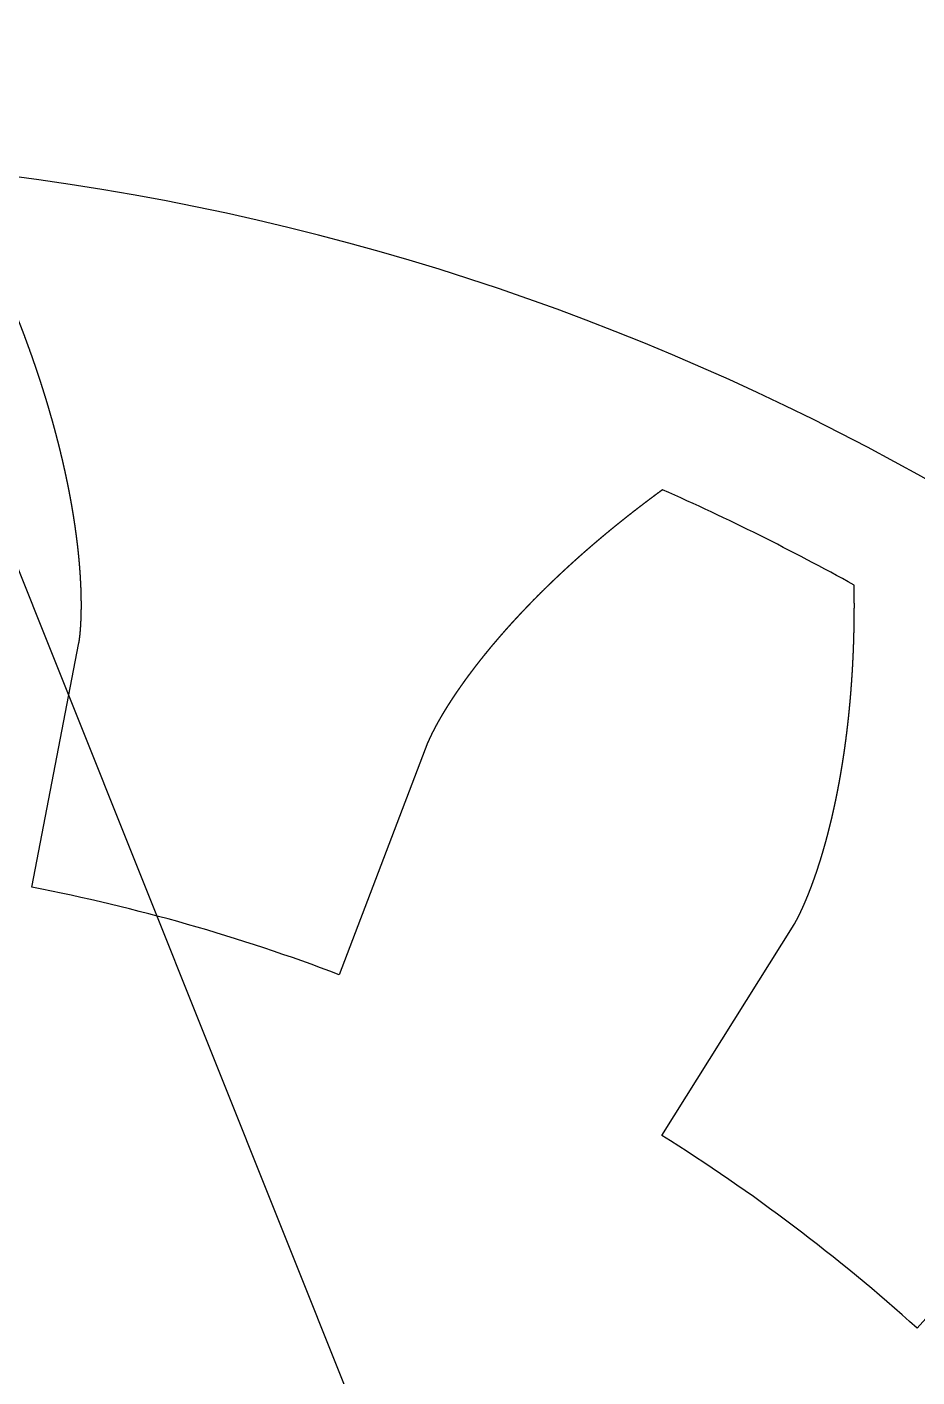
# Model space of a CAD drawing. Header units: centimetres. Extents: x -25.1 to 37.5, y -51.5 to 12.5.
# Drawn here: x 15.203 to 15.728, y -36.471 to -35.674 of the extents above; entities that cross this region are included whole.
import ezdxf

# ---------------------------------------------------------------- set-up
doc = ezdxf.new("R2010")
doc.units = ezdxf.units.CM
doc.header["$MEASUREMENT"] = 0
for name, color, linetype in [('robot assembler v21_Sketch16', 7, 'Continuous'), ('robot assembler v21_Sketch75', 7, 'Continuous'), ('robot assembler v21_Sketch76', 7, 'Continuous'), ('robot assembler v21_Sketch86', 7, 'Continuous')]:
    doc.layers.add(name, color=color, linetype=linetype)

msp = doc.modelspace()

# ---------------------------------------------------------------- linework, layer by layer
at = {"layer": 'robot assembler v21_Sketch16'}
msp.add_line((16, -38, 46.9), (14, -33, 46.9), dxfattribs=at)
at = {"layer": 'robot assembler v21_Sketch75'}
for p, q in [((15.20575, -36.18214, 50.1), (15.23354, -36.03791, 50.1)), ((15.23354, -36.03791, 50.1), (15.23356, -36.03782, 50.1)), ((15.43952, -36.09651, 50.1), (15.38722, -36.23377, 50.1)), ((15.43955, -36.09643, 50.1), (15.43952, -36.09651, 50.1)), ((15.57761, -36.32858, 50.1), (15.65563, -36.20412, 50.1)), ((15.65563, -36.20412, 50.1), (15.65568, -36.20405, 50.1)), ((15.82653, -36.33318, 50.1), (15.72818, -36.44228, 50.1))]:
    msp.add_line(p, q, dxfattribs=at)
for radius, start, end in [(1.425, 60.98924, 66.06958), (1.0875, 69.14123, 79.09407), (1.0875, 47.96475, 57.9176)]:
    msp.add_arc((15, -37.25, 50.1), radius, start, end, dxfattribs=at)
for points in [[(15.23356, -36.03782, 50.1), (15.23356, -36.03781, 50.1), (15.23356, -36.03779, 50.1), (15.23357, -36.03776, 50.1), (15.23358, -36.03771, 50.1), (15.23359, -36.03763, 50.1), (15.23361, -36.03755, 50.1), (15.23362, -36.03745, 50.1), (15.23364, -36.03734, 50.1), (15.23366, -36.03722, 50.1), (15.23368, -36.03709, 50.1), (15.2337, -36.03694, 50.1), (15.23373, -36.03679, 50.1), (15.23375, -36.03662, 50.1), (15.23377, -36.03645, 50.1), (15.2338, -36.03626, 50.1), (15.23383, -36.03607, 50.1), (15.23386, -36.03586, 50.1), (15.23388, -36.03564, 50.1), (15.23391, -36.03542, 50.1), (15.23394, -36.03518, 50.1), (15.23397, -36.03494, 50.1), (15.234, -36.03468, 50.1), (15.23403, -36.03442, 50.1), (15.23407, -36.03414, 50.1), (15.2341, -36.03386, 50.1), (15.23413, -36.03356, 50.1), (15.23416, -36.03326, 50.1), (15.23419, -36.03295, 50.1), (15.23422, -36.03263, 50.1), (15.23426, -36.0323, 50.1), (15.23429, -36.03196, 50.1), (15.23432, -36.03161, 50.1), (15.23435, -36.03126, 50.1), (15.23438, -36.03089, 50.1), (15.23441, -36.03052, 50.1), (15.23444, -36.03014, 50.1), (15.23447, -36.02975, 50.1), (15.2345, -36.02935, 50.1), (15.23453, -36.02894, 50.1), (15.23456, -36.02853, 50.1), (15.23459, -36.0281, 50.1), (15.23461, -36.02767, 50.1), (15.23464, -36.02724, 50.1), (15.23467, -36.02679, 50.1), (15.23469, -36.02634, 50.1), (15.23471, -36.02587, 50.1), (15.23474, -36.0254, 50.1), (15.23476, -36.02493, 50.1), (15.23478, -36.02444, 50.1), (15.2348, -36.02395, 50.1), (15.23482, -36.02345, 50.1), (15.23484, -36.02294, 50.1), (15.23485, -36.02243, 50.1), (15.23487, -36.02191, 50.1), (15.23489, -36.02138, 50.1), (15.2349, -36.02084, 50.1), (15.23491, -36.0203, 50.1), (15.23492, -36.01975, 50.1), (15.23493, -36.01919, 50.1), (15.23494, -36.01863, 50.1), (15.23495, -36.01806, 50.1), (15.23495, -36.01748, 50.1), (15.23496, -36.0169, 50.1), (15.23496, -36.01631, 50.1), (15.23496, -36.01571, 50.1), (15.23496, -36.01511, 50.1), (15.23496, -36.0145, 50.1), (15.23495, -36.01388, 50.1), (15.23495, -36.01326, 50.1), (15.23494, -36.01263, 50.1), (15.23493, -36.01199, 50.1), (15.23492, -36.01135, 50.1), (15.23491, -36.0107, 50.1), (15.2349, -36.01004, 50.1), (15.23488, -36.00938, 50.1), (15.23486, -36.00872, 50.1), (15.23484, -36.00804, 50.1), (15.23482, -36.00736, 50.1), (15.2348, -36.00668, 50.1), (15.23477, -36.00599, 50.1), (15.23475, -36.00529, 50.1), (15.23472, -36.00459, 50.1), (15.23469, -36.00388, 50.1), (15.23466, -36.00317, 50.1), (15.23462, -36.00245, 50.1), (15.23458, -36.00172, 50.1), (15.23454, -36.00099, 50.1), (15.2345, -36.00025, 50.1), (15.23446, -35.99951, 50.1), (15.23441, -35.99876, 50.1), (15.23437, -35.99801, 50.1), (15.23432, -35.99725, 50.1), (15.23427, -35.99648, 50.1), (15.23421, -35.99571, 50.1), (15.23416, -35.99494, 50.1), (15.2341, -35.99416, 50.1), (15.23404, -35.99337, 50.1), (15.23397, -35.99258, 50.1), (15.23391, -35.99179, 50.1), (15.23384, -35.99098, 50.1), (15.23377, -35.99018, 50.1), (15.2337, -35.98937, 50.1), (15.23362, -35.98855, 50.1), (15.23354, -35.98773, 50.1), (15.23346, -35.9869, 50.1), (15.23338, -35.98607, 50.1), (15.2333, -35.98523, 50.1), (15.23321, -35.98439, 50.1), (15.23312, -35.98355, 50.1), (15.23303, -35.98269, 50.1), (15.23293, -35.98184, 50.1), (15.23284, -35.98098, 50.1), (15.23274, -35.98011, 50.1), (15.23263, -35.97924, 50.1), (15.23253, -35.97837, 50.1), (15.23242, -35.97749, 50.1), (15.23231, -35.97661, 50.1), (15.2322, -35.97572, 50.1), (15.23208, -35.97482, 50.1), (15.23196, -35.97393, 50.1), (15.23184, -35.97302, 50.1), (15.23172, -35.97212, 50.1), (15.23159, -35.97121, 50.1), (15.23146, -35.97029, 50.1), (15.23133, -35.96937, 50.1), (15.2312, -35.96845, 50.1), (15.23106, -35.96752, 50.1), (15.23092, -35.96659, 50.1), (15.23078, -35.96565, 50.1), (15.23063, -35.96471, 50.1), (15.23048, -35.96376, 50.1), (15.23033, -35.96282, 50.1), (15.23018, -35.96186, 50.1), (15.23002, -35.9609, 50.1), (15.22986, -35.95994, 50.1), (15.2297, -35.95898, 50.1), (15.22953, -35.95801, 50.1), (15.22936, -35.95703, 50.1), (15.22919, -35.95606, 50.1), (15.22902, -35.95507, 50.1), (15.22884, -35.95409, 50.1), (15.22866, -35.9531, 50.1), (15.22848, -35.95211, 50.1), (15.22829, -35.95111, 50.1), (15.2281, -35.95011, 50.1), (15.22791, -35.9491, 50.1), (15.22771, -35.94809, 50.1), (15.22751, -35.94708, 50.1), (15.22731, -35.94606, 50.1), (15.22711, -35.94504, 50.1), (15.2269, -35.94402, 50.1), (15.22669, -35.94299, 50.1), (15.22648, -35.94196, 50.1), (15.22626, -35.94093, 50.1), (15.22604, -35.93989, 50.1), (15.22582, -35.93885, 50.1), (15.22559, -35.9378, 50.1), (15.22536, -35.93676, 50.1), (15.22513, -35.9357, 50.1), (15.2249, -35.93465, 50.1), (15.22466, -35.93359, 50.1), (15.22442, -35.93253, 50.1), (15.22417, -35.93146, 50.1), (15.22392, -35.93039, 50.1), (15.22367, -35.92932, 50.1), (15.22342, -35.92824, 50.1), (15.22316, -35.92716, 50.1), (15.2229, -35.92608, 50.1), (15.22264, -35.925, 50.1), (15.22237, -35.92391, 50.1), (15.2221, -35.92282, 50.1), (15.22183, -35.92172, 50.1), (15.22155, -35.92062, 50.1), (15.22127, -35.91952, 50.1), (15.22099, -35.91842, 50.1), (15.2207, -35.91731, 50.1), (15.22041, -35.9162, 50.1), (15.22012, -35.91508, 50.1), (15.21982, -35.91397, 50.1), (15.21952, -35.91284, 50.1), (15.21922, -35.91172, 50.1), (15.21891, -35.9106, 50.1), (15.2186, -35.90947, 50.1), (15.21829, -35.90833, 50.1), (15.21797, -35.9072, 50.1), (15.21765, -35.90606, 50.1), (15.21733, -35.90492, 50.1), (15.217, -35.90378, 50.1), (15.21667, -35.90263, 50.1), (15.21634, -35.90148, 50.1), (15.216, -35.90033, 50.1), (15.21566, -35.89918, 50.1), (15.21532, -35.89802, 50.1), (15.21497, -35.89686, 50.1), (15.21462, -35.89569, 50.1), (15.21427, -35.89453, 50.1), (15.21391, -35.89336, 50.1), (15.21355, -35.89219, 50.1), (15.21319, -35.89102, 50.1), (15.21282, -35.88984, 50.1), (15.21245, -35.88866, 50.1), (15.21208, -35.88748, 50.1), (15.2117, -35.88629, 50.1), (15.21132, -35.88511, 50.1), (15.21094, -35.88392, 50.1), (15.21055, -35.88273, 50.1), (15.21016, -35.88153, 50.1), (15.20976, -35.88034, 50.1), (15.20936, -35.87914, 50.1), (15.20896, -35.87794, 50.1), (15.20856, -35.87673, 50.1), (15.20815, -35.87552, 50.1), (15.20774, -35.87432, 50.1), (15.20732, -35.8731, 50.1), (15.2069, -35.87189, 50.1), (15.20648, -35.87068, 50.1), (15.20605, -35.86946, 50.1), (15.20562, -35.86824, 50.1), (15.20519, -35.86701, 50.1), (15.20475, -35.86579, 50.1), (15.20431, -35.86456, 50.1), (15.20387, -35.86333, 50.1), (15.20342, -35.8621, 50.1), (15.20297, -35.86087, 50.1), (15.20252, -35.85963, 50.1), (15.20206, -35.85839, 50.1), (15.2016, -35.85715, 50.1), (15.20113, -35.85591, 50.1), (15.20066, -35.85466, 50.1), (15.20019, -35.85342, 50.1), (15.19971, -35.85217, 50.1), (15.19923, -35.85092, 50.1), (15.19875, -35.84967, 50.1), (15.19826, -35.84841, 50.1), (15.19777, -35.84715, 50.1), (15.19728, -35.8459, 50.1), (15.19678, -35.84463, 50.1), (15.19628, -35.84337, 50.1), (15.19578, -35.84211, 50.1), (15.19527, -35.84084, 50.1), (15.19486, -35.83983, 50.1), (15.19455, -35.83906, 50.1), (15.19434, -35.83855, 50.1), (15.19424, -35.8383, 50.1)], [(15.57802, -35.94749, 50.1), (15.5778, -35.94766, 50.1), (15.57735, -35.94798, 50.1), (15.57669, -35.94847, 50.1), (15.57581, -35.94911, 50.1), (15.57471, -35.94992, 50.1), (15.57361, -35.95073, 50.1), (15.57252, -35.95154, 50.1), (15.57144, -35.95235, 50.1), (15.57035, -35.95316, 50.1), (15.56927, -35.95397, 50.1), (15.5682, -35.95478, 50.1), (15.56713, -35.95559, 50.1), (15.56606, -35.95641, 50.1), (15.565, -35.95722, 50.1), (15.56394, -35.95803, 50.1), (15.56289, -35.95884, 50.1), (15.56184, -35.95965, 50.1), (15.56079, -35.96046, 50.1), (15.55975, -35.96127, 50.1), (15.55872, -35.96209, 50.1), (15.55768, -35.9629, 50.1), (15.55665, -35.96371, 50.1), (15.55563, -35.96452, 50.1), (15.55461, -35.96533, 50.1), (15.55359, -35.96614, 50.1), (15.55258, -35.96696, 50.1), (15.55157, -35.96777, 50.1), (15.55057, -35.96858, 50.1), (15.54957, -35.96939, 50.1), (15.54857, -35.9702, 50.1), (15.54758, -35.97101, 50.1), (15.5466, -35.97182, 50.1), (15.54561, -35.97263, 50.1), (15.54464, -35.97344, 50.1), (15.54366, -35.97425, 50.1), (15.54269, -35.97506, 50.1), (15.54173, -35.97587, 50.1), (15.54077, -35.97668, 50.1), (15.53981, -35.97749, 50.1), (15.53886, -35.9783, 50.1), (15.53791, -35.97911, 50.1), (15.53696, -35.97992, 50.1), (15.53602, -35.98072, 50.1), (15.53509, -35.98153, 50.1), (15.53416, -35.98234, 50.1), (15.53323, -35.98314, 50.1), (15.53231, -35.98395, 50.1), (15.53139, -35.98476, 50.1), (15.53047, -35.98556, 50.1), (15.52956, -35.98637, 50.1), (15.52866, -35.98717, 50.1), (15.52776, -35.98797, 50.1), (15.52686, -35.98878, 50.1), (15.52597, -35.98958, 50.1), (15.52508, -35.99038, 50.1), (15.5242, -35.99118, 50.1), (15.52332, -35.99198, 50.1), (15.52244, -35.99278, 50.1), (15.52157, -35.99358, 50.1), (15.5207, -35.99438, 50.1), (15.51984, -35.99518, 50.1), (15.51898, -35.99597, 50.1), (15.51813, -35.99677, 50.1), (15.51728, -35.99757, 50.1), (15.51644, -35.99836, 50.1), (15.5156, -35.99915, 50.1), (15.51476, -35.99995, 50.1), (15.51393, -36.00074, 50.1), (15.5131, -36.00153, 50.1), (15.51228, -36.00232, 50.1), (15.51146, -36.00311, 50.1), (15.51065, -36.0039, 50.1), (15.50984, -36.00468, 50.1), (15.50904, -36.00547, 50.1), (15.50823, -36.00626, 50.1), (15.50744, -36.00704, 50.1), (15.50665, -36.00782, 50.1), (15.50586, -36.00861, 50.1), (15.50508, -36.00939, 50.1), (15.5043, -36.01017, 50.1), (15.50353, -36.01094, 50.1), (15.50276, -36.01172, 50.1), (15.50199, -36.0125, 50.1), (15.50123, -36.01327, 50.1), (15.50048, -36.01405, 50.1), (15.49973, -36.01482, 50.1), (15.49898, -36.01559, 50.1), (15.49824, -36.01636, 50.1), (15.4975, -36.01713, 50.1), (15.49677, -36.01789, 50.1), (15.49604, -36.01866, 50.1), (15.49531, -36.01942, 50.1), (15.49459, -36.02019, 50.1), (15.49388, -36.02095, 50.1), (15.49317, -36.02171, 50.1), (15.49246, -36.02246, 50.1), (15.49176, -36.02322, 50.1), (15.49106, -36.02398, 50.1), (15.49037, -36.02473, 50.1), (15.48968, -36.02548, 50.1), (15.489, -36.02623, 50.1), (15.48832, -36.02698, 50.1), (15.48765, -36.02772, 50.1), (15.48698, -36.02847, 50.1), (15.48631, -36.02921, 50.1), (15.48565, -36.02995, 50.1), (15.48499, -36.03069, 50.1), (15.48434, -36.03143, 50.1), (15.4837, -36.03217, 50.1), (15.48305, -36.0329, 50.1), (15.48242, -36.03363, 50.1), (15.48178, -36.03436, 50.1), (15.48116, -36.03509, 50.1), (15.48053, -36.03581, 50.1), (15.47991, -36.03654, 50.1), (15.4793, -36.03726, 50.1), (15.47869, -36.03798, 50.1), (15.47808, -36.03869, 50.1), (15.47748, -36.03941, 50.1), (15.47689, -36.04012, 50.1), (15.47629, -36.04083, 50.1), (15.47571, -36.04154, 50.1), (15.47512, -36.04224, 50.1), (15.47455, -36.04295, 50.1), (15.47397, -36.04365, 50.1), (15.47341, -36.04435, 50.1), (15.47284, -36.04504, 50.1), (15.47228, -36.04574, 50.1), (15.47173, -36.04643, 50.1), (15.47118, -36.04711, 50.1), (15.47063, -36.0478, 50.1), (15.47009, -36.04848, 50.1), (15.46956, -36.04916, 50.1), (15.46903, -36.04984, 50.1), (15.4685, -36.05052, 50.1), (15.46798, -36.05119, 50.1), (15.46746, -36.05186, 50.1), (15.46695, -36.05253, 50.1), (15.46644, -36.05319, 50.1), (15.46594, -36.05385, 50.1), (15.46544, -36.05451, 50.1), (15.46495, -36.05516, 50.1), (15.46446, -36.05581, 50.1), (15.46397, -36.05646, 50.1), (15.46349, -36.05711, 50.1), (15.46302, -36.05775, 50.1), (15.46255, -36.05839, 50.1), (15.46208, -36.05903, 50.1), (15.46162, -36.05966, 50.1), (15.46117, -36.06029, 50.1), (15.46071, -36.06091, 50.1), (15.46027, -36.06154, 50.1), (15.45983, -36.06216, 50.1), (15.45939, -36.06277, 50.1), (15.45896, -36.06338, 50.1), (15.45853, -36.06399, 50.1), (15.45811, -36.0646, 50.1), (15.45769, -36.0652, 50.1), (15.45727, -36.0658, 50.1), (15.45687, -36.06639, 50.1), (15.45646, -36.06698, 50.1), (15.45606, -36.06757, 50.1), (15.45567, -36.06815, 50.1), (15.45528, -36.06873, 50.1), (15.45489, -36.0693, 50.1), (15.45451, -36.06987, 50.1), (15.45414, -36.07044, 50.1), (15.45377, -36.071, 50.1), (15.4534, -36.07156, 50.1), (15.45304, -36.07211, 50.1), (15.45268, -36.07266, 50.1), (15.45233, -36.07321, 50.1), (15.45199, -36.07375, 50.1), (15.45164, -36.07428, 50.1), (15.45131, -36.07481, 50.1), (15.45097, -36.07534, 50.1), (15.45065, -36.07586, 50.1), (15.45032, -36.07638, 50.1), (15.45, -36.0769, 50.1), (15.44969, -36.0774, 50.1), (15.44938, -36.07791, 50.1), (15.44908, -36.07841, 50.1), (15.44878, -36.0789, 50.1), (15.44848, -36.07939, 50.1), (15.44819, -36.07987, 50.1), (15.44791, -36.08035, 50.1), (15.44763, -36.08082, 50.1), (15.44735, -36.08129, 50.1), (15.44708, -36.08175, 50.1), (15.44682, -36.08221, 50.1), (15.44656, -36.08266, 50.1), (15.4463, -36.08311, 50.1), (15.44605, -36.08355, 50.1), (15.4458, -36.08398, 50.1), (15.44556, -36.08441, 50.1), (15.44532, -36.08484, 50.1), (15.44509, -36.08525, 50.1), (15.44486, -36.08567, 50.1), (15.44464, -36.08607, 50.1), (15.44442, -36.08647, 50.1), (15.44421, -36.08686, 50.1), (15.444, -36.08725, 50.1), (15.4438, -36.08763, 50.1), (15.4436, -36.088, 50.1), (15.4434, -36.08837, 50.1), (15.44321, -36.08873, 50.1), (15.44303, -36.08909, 50.1), (15.44285, -36.08943, 50.1), (15.44267, -36.08977, 50.1), (15.4425, -36.09011, 50.1), (15.44234, -36.09043, 50.1), (15.44218, -36.09075, 50.1), (15.44202, -36.09106, 50.1), (15.44187, -36.09137, 50.1), (15.44172, -36.09167, 50.1), (15.44158, -36.09196, 50.1), (15.44144, -36.09224, 50.1), (15.44131, -36.09251, 50.1), (15.44118, -36.09278, 50.1), (15.44106, -36.09304, 50.1), (15.44094, -36.09329, 50.1), (15.44083, -36.09353, 50.1), (15.44072, -36.09376, 50.1), (15.44062, -36.09399, 50.1), (15.44052, -36.0942, 50.1), (15.44042, -36.09441, 50.1), (15.44033, -36.09461, 50.1), (15.44025, -36.0948, 50.1), (15.44017, -36.09498, 50.1), (15.44009, -36.09515, 50.1), (15.44002, -36.09531, 50.1), (15.43996, -36.09547, 50.1), (15.43989, -36.09561, 50.1), (15.43984, -36.09574, 50.1), (15.43979, -36.09587, 50.1), (15.43974, -36.09598, 50.1), (15.4397, -36.09608, 50.1), (15.43966, -36.09617, 50.1), (15.43963, -36.09626, 50.1), (15.4396, -36.09633, 50.1), (15.43958, -36.09637, 50.1), (15.43957, -36.09641, 50.1), (15.43956, -36.09642, 50.1), (15.43955, -36.09643, 50.1)], [(15.65568, -36.20405, 50.1), (15.65568, -36.20404, 50.1), (15.65569, -36.20402, 50.1), (15.65571, -36.204, 50.1), (15.65574, -36.20395, 50.1), (15.65577, -36.20389, 50.1), (15.65582, -36.20381, 50.1), (15.65587, -36.20372, 50.1), (15.65593, -36.20363, 50.1), (15.65599, -36.20352, 50.1), (15.65606, -36.20341, 50.1), (15.65613, -36.20328, 50.1), (15.6562, -36.20315, 50.1), (15.65629, -36.203, 50.1), (15.65637, -36.20285, 50.1), (15.65647, -36.20268, 50.1), (15.65656, -36.20251, 50.1), (15.65666, -36.20233, 50.1), (15.65677, -36.20214, 50.1), (15.65688, -36.20194, 50.1), (15.65699, -36.20173, 50.1), (15.65711, -36.20151, 50.1), (15.65723, -36.20128, 50.1), (15.65735, -36.20104, 50.1), (15.65748, -36.2008, 50.1), (15.65761, -36.20055, 50.1), (15.65775, -36.20028, 50.1), (15.65789, -36.20001, 50.1), (15.65803, -36.19973, 50.1), (15.65817, -36.19945, 50.1), (15.65832, -36.19915, 50.1), (15.65847, -36.19885, 50.1), (15.65863, -36.19853, 50.1), (15.65879, -36.19821, 50.1), (15.65895, -36.19788, 50.1), (15.65911, -36.19755, 50.1), (15.65928, -36.1972, 50.1), (15.65945, -36.19685, 50.1), (15.65962, -36.19649, 50.1), (15.65979, -36.19612, 50.1), (15.65997, -36.19574, 50.1), (15.66014, -36.19536, 50.1), (15.66033, -36.19497, 50.1), (15.66051, -36.19457, 50.1), (15.66069, -36.19416, 50.1), (15.66088, -36.19375, 50.1), (15.66107, -36.19332, 50.1), (15.66126, -36.19289, 50.1), (15.66145, -36.19246, 50.1), (15.66165, -36.19201, 50.1), (15.66185, -36.19156, 50.1), (15.66204, -36.1911, 50.1), (15.66224, -36.19064, 50.1), (15.66245, -36.19016, 50.1), (15.66265, -36.18968, 50.1), (15.66285, -36.18919, 50.1), (15.66306, -36.1887, 50.1), (15.66327, -36.1882, 50.1), (15.66348, -36.18769, 50.1), (15.66369, -36.18717, 50.1), (15.6639, -36.18665, 50.1), (15.66411, -36.18612, 50.1), (15.66432, -36.18559, 50.1), (15.66454, -36.18504, 50.1), (15.66475, -36.18449, 50.1), (15.66497, -36.18394, 50.1), (15.66519, -36.18337, 50.1), (15.66541, -36.1828, 50.1), (15.66563, -36.18223, 50.1), (15.66585, -36.18164, 50.1), (15.66607, -36.18105, 50.1), (15.66629, -36.18046, 50.1), (15.66651, -36.17985, 50.1), (15.66673, -36.17925, 50.1), (15.66696, -36.17863, 50.1), (15.66718, -36.17801, 50.1), (15.66741, -36.17738, 50.1), (15.66763, -36.17674, 50.1), (15.66786, -36.1761, 50.1), (15.66808, -36.17546, 50.1), (15.66831, -36.1748, 50.1), (15.66854, -36.17414, 50.1), (15.66876, -36.17348, 50.1), (15.66899, -36.17281, 50.1), (15.66922, -36.17213, 50.1), (15.66945, -36.17144, 50.1), (15.66967, -36.17075, 50.1), (15.6699, -36.17006, 50.1), (15.67013, -36.16936, 50.1), (15.67036, -36.16865, 50.1), (15.67059, -36.16793, 50.1), (15.67081, -36.16721, 50.1), (15.67104, -36.16649, 50.1), (15.67127, -36.16576, 50.1), (15.6715, -36.16502, 50.1), (15.67172, -36.16428, 50.1), (15.67195, -36.16353, 50.1), (15.67218, -36.16277, 50.1), (15.6724, -36.16201, 50.1), (15.67263, -36.16125, 50.1), (15.67286, -36.16047, 50.1), (15.67308, -36.1597, 50.1), (15.67331, -36.15891, 50.1), (15.67353, -36.15813, 50.1), (15.67376, -36.15733, 50.1), (15.67398, -36.15653, 50.1), (15.67421, -36.15573, 50.1), (15.67443, -36.15492, 50.1), (15.67465, -36.1541, 50.1), (15.67487, -36.15328, 50.1), (15.6751, -36.15245, 50.1), (15.67532, -36.15162, 50.1), (15.67554, -36.15078, 50.1), (15.67576, -36.14994, 50.1), (15.67597, -36.14909, 50.1), (15.67619, -36.14824, 50.1), (15.67641, -36.14738, 50.1), (15.67663, -36.14651, 50.1), (15.67684, -36.14565, 50.1), (15.67706, -36.14477, 50.1), (15.67727, -36.14389, 50.1), (15.67748, -36.14301, 50.1), (15.6777, -36.14212, 50.1), (15.67791, -36.14122, 50.1), (15.67812, -36.14032, 50.1), (15.67833, -36.13942, 50.1), (15.67853, -36.13851, 50.1), (15.67874, -36.13759, 50.1), (15.67895, -36.13667, 50.1), (15.67915, -36.13575, 50.1), (15.67936, -36.13482, 50.1), (15.67956, -36.13388, 50.1), (15.67976, -36.13294, 50.1), (15.67996, -36.132, 50.1), (15.68016, -36.13105, 50.1), (15.68036, -36.13009, 50.1), (15.68056, -36.12913, 50.1), (15.68075, -36.12817, 50.1), (15.68095, -36.1272, 50.1), (15.68114, -36.12623, 50.1), (15.68133, -36.12525, 50.1), (15.68152, -36.12426, 50.1), (15.68171, -36.12328, 50.1), (15.6819, -36.12228, 50.1), (15.68209, -36.12129, 50.1), (15.68227, -36.12029, 50.1), (15.68246, -36.11928, 50.1), (15.68264, -36.11827, 50.1), (15.68282, -36.11725, 50.1), (15.683, -36.11623, 50.1), (15.68318, -36.11521, 50.1), (15.68335, -36.11418, 50.1), (15.68353, -36.11314, 50.1), (15.6837, -36.11211, 50.1), (15.68387, -36.11106, 50.1), (15.68404, -36.11002, 50.1), (15.68421, -36.10896, 50.1), (15.68438, -36.10791, 50.1), (15.68454, -36.10685, 50.1), (15.68471, -36.10578, 50.1), (15.68487, -36.10471, 50.1), (15.68503, -36.10364, 50.1), (15.68519, -36.10256, 50.1), (15.68535, -36.10148, 50.1), (15.6855, -36.10039, 50.1), (15.68565, -36.0993, 50.1), (15.68581, -36.09821, 50.1), (15.68596, -36.09711, 50.1), (15.6861, -36.096, 50.1), (15.68625, -36.0949, 50.1), (15.68639, -36.09378, 50.1), (15.68654, -36.09267, 50.1), (15.68668, -36.09155, 50.1), (15.68682, -36.09042, 50.1), (15.68695, -36.0893, 50.1), (15.68709, -36.08816, 50.1), (15.68722, -36.08703, 50.1), (15.68735, -36.08589, 50.1), (15.68748, -36.08474, 50.1), (15.68761, -36.08359, 50.1), (15.68773, -36.08244, 50.1), (15.68786, -36.08128, 50.1), (15.68798, -36.08012, 50.1), (15.6881, -36.07896, 50.1), (15.68821, -36.07779, 50.1), (15.68833, -36.07662, 50.1), (15.68844, -36.07544, 50.1), (15.68855, -36.07426, 50.1), (15.68866, -36.07308, 50.1), (15.68877, -36.07189, 50.1), (15.68887, -36.0707, 50.1), (15.68897, -36.0695, 50.1), (15.68907, -36.0683, 50.1), (15.68917, -36.0671, 50.1), (15.68927, -36.06589, 50.1), (15.68936, -36.06468, 50.1), (15.68945, -36.06346, 50.1), (15.68954, -36.06225, 50.1), (15.68963, -36.06102, 50.1), (15.68972, -36.0598, 50.1), (15.6898, -36.05857, 50.1), (15.68988, -36.05733, 50.1), (15.68996, -36.0561, 50.1), (15.69003, -36.05486, 50.1), (15.69011, -36.05361, 50.1), (15.69018, -36.05237, 50.1), (15.69025, -36.05111, 50.1), (15.69031, -36.04986, 50.1), (15.69038, -36.0486, 50.1), (15.69044, -36.04734, 50.1), (15.6905, -36.04607, 50.1), (15.69056, -36.0448, 50.1), (15.69061, -36.04353, 50.1), (15.69066, -36.04226, 50.1), (15.69071, -36.04098, 50.1), (15.69076, -36.03969, 50.1), (15.6908, -36.03841, 50.1), (15.69085, -36.03712, 50.1), (15.69089, -36.03582, 50.1), (15.69093, -36.03453, 50.1), (15.69096, -36.03323, 50.1), (15.69099, -36.03192, 50.1), (15.69102, -36.03062, 50.1), (15.69105, -36.02931, 50.1), (15.69108, -36.02799, 50.1), (15.6911, -36.02668, 50.1), (15.69112, -36.02536, 50.1), (15.69114, -36.02403, 50.1), (15.69115, -36.02271, 50.1), (15.69116, -36.02138, 50.1), (15.69117, -36.02004, 50.1), (15.69118, -36.01871, 50.1), (15.69119, -36.01737, 50.1), (15.69119, -36.01602, 50.1), (15.69119, -36.01468, 50.1), (15.69118, -36.01333, 50.1), (15.69118, -36.01198, 50.1), (15.69117, -36.01062, 50.1), (15.69116, -36.00926, 50.1), (15.69115, -36.0079, 50.1), (15.69113, -36.00654, 50.1), (15.69111, -36.00544, 50.1), (15.6911, -36.00462, 50.1), (15.69109, -36.00407, 50.1), (15.69109, -36.0038, 50.1)]]:
    msp.add_open_spline(points, degree=5, dxfattribs=at)
at = {"layer": 'robot assembler v21_Sketch76'}
for p, q in [((15.20575, -36.18214, 50.1), (15.23354, -36.03791, 50.1)), ((15.23354, -36.03791, 50.1), (15.23356, -36.03782, 50.1)), ((15.43952, -36.09651, 50.1), (15.38722, -36.23377, 50.1)), ((15.43955, -36.09643, 50.1), (15.43952, -36.09651, 50.1)), ((15.57761, -36.32858, 50.1), (15.65563, -36.20412, 50.1)), ((15.65563, -36.20412, 50.1), (15.65568, -36.20405, 50.1)), ((15.82653, -36.33318, 50.1), (15.72818, -36.44228, 50.1))]:
    msp.add_line(p, q, dxfattribs=at)
for radius, start, end in [(1.425, 60.98924, 66.06958), (1.0875, 69.14123, 79.09407), (1.0875, 47.96475, 57.9176)]:
    msp.add_arc((15, -37.25, 50.1), radius, start, end, dxfattribs=at)
for points in [[(15.23356, -36.03782, 50.1), (15.23356, -36.03781, 50.1), (15.23356, -36.03779, 50.1), (15.23357, -36.03776, 50.1), (15.23358, -36.03771, 50.1), (15.23359, -36.03763, 50.1), (15.23361, -36.03755, 50.1), (15.23362, -36.03745, 50.1), (15.23364, -36.03734, 50.1), (15.23366, -36.03722, 50.1), (15.23368, -36.03709, 50.1), (15.2337, -36.03694, 50.1), (15.23373, -36.03679, 50.1), (15.23375, -36.03662, 50.1), (15.23377, -36.03645, 50.1), (15.2338, -36.03626, 50.1), (15.23383, -36.03607, 50.1), (15.23386, -36.03586, 50.1), (15.23388, -36.03564, 50.1), (15.23391, -36.03542, 50.1), (15.23394, -36.03518, 50.1), (15.23397, -36.03494, 50.1), (15.234, -36.03468, 50.1), (15.23403, -36.03442, 50.1), (15.23407, -36.03414, 50.1), (15.2341, -36.03386, 50.1), (15.23413, -36.03356, 50.1), (15.23416, -36.03326, 50.1), (15.23419, -36.03295, 50.1), (15.23422, -36.03263, 50.1), (15.23426, -36.0323, 50.1), (15.23429, -36.03196, 50.1), (15.23432, -36.03161, 50.1), (15.23435, -36.03126, 50.1), (15.23438, -36.03089, 50.1), (15.23441, -36.03052, 50.1), (15.23444, -36.03014, 50.1), (15.23447, -36.02975, 50.1), (15.2345, -36.02935, 50.1), (15.23453, -36.02894, 50.1), (15.23456, -36.02853, 50.1), (15.23459, -36.0281, 50.1), (15.23461, -36.02767, 50.1), (15.23464, -36.02724, 50.1), (15.23467, -36.02679, 50.1), (15.23469, -36.02634, 50.1), (15.23471, -36.02587, 50.1), (15.23474, -36.0254, 50.1), (15.23476, -36.02493, 50.1), (15.23478, -36.02444, 50.1), (15.2348, -36.02395, 50.1), (15.23482, -36.02345, 50.1), (15.23484, -36.02294, 50.1), (15.23485, -36.02243, 50.1), (15.23487, -36.02191, 50.1), (15.23489, -36.02138, 50.1), (15.2349, -36.02084, 50.1), (15.23491, -36.0203, 50.1), (15.23492, -36.01975, 50.1), (15.23493, -36.01919, 50.1), (15.23494, -36.01863, 50.1), (15.23495, -36.01806, 50.1), (15.23495, -36.01748, 50.1), (15.23496, -36.0169, 50.1), (15.23496, -36.01631, 50.1), (15.23496, -36.01571, 50.1), (15.23496, -36.01511, 50.1), (15.23496, -36.0145, 50.1), (15.23495, -36.01388, 50.1), (15.23495, -36.01326, 50.1), (15.23494, -36.01263, 50.1), (15.23493, -36.01199, 50.1), (15.23492, -36.01135, 50.1), (15.23491, -36.0107, 50.1), (15.2349, -36.01004, 50.1), (15.23488, -36.00938, 50.1), (15.23486, -36.00872, 50.1), (15.23484, -36.00804, 50.1), (15.23482, -36.00736, 50.1), (15.2348, -36.00668, 50.1), (15.23477, -36.00599, 50.1), (15.23475, -36.00529, 50.1), (15.23472, -36.00459, 50.1), (15.23469, -36.00388, 50.1), (15.23466, -36.00317, 50.1), (15.23462, -36.00245, 50.1), (15.23458, -36.00172, 50.1), (15.23454, -36.00099, 50.1), (15.2345, -36.00025, 50.1), (15.23446, -35.99951, 50.1), (15.23441, -35.99876, 50.1), (15.23437, -35.99801, 50.1), (15.23432, -35.99725, 50.1), (15.23427, -35.99648, 50.1), (15.23421, -35.99571, 50.1), (15.23416, -35.99494, 50.1), (15.2341, -35.99416, 50.1), (15.23404, -35.99337, 50.1), (15.23397, -35.99258, 50.1), (15.23391, -35.99179, 50.1), (15.23384, -35.99098, 50.1), (15.23377, -35.99018, 50.1), (15.2337, -35.98937, 50.1), (15.23362, -35.98855, 50.1), (15.23354, -35.98773, 50.1), (15.23346, -35.9869, 50.1), (15.23338, -35.98607, 50.1), (15.2333, -35.98523, 50.1), (15.23321, -35.98439, 50.1), (15.23312, -35.98355, 50.1), (15.23303, -35.98269, 50.1), (15.23293, -35.98184, 50.1), (15.23284, -35.98098, 50.1), (15.23274, -35.98011, 50.1), (15.23263, -35.97924, 50.1), (15.23253, -35.97837, 50.1), (15.23242, -35.97749, 50.1), (15.23231, -35.97661, 50.1), (15.2322, -35.97572, 50.1), (15.23208, -35.97482, 50.1), (15.23196, -35.97393, 50.1), (15.23184, -35.97302, 50.1), (15.23172, -35.97212, 50.1), (15.23159, -35.97121, 50.1), (15.23146, -35.97029, 50.1), (15.23133, -35.96937, 50.1), (15.2312, -35.96845, 50.1), (15.23106, -35.96752, 50.1), (15.23092, -35.96659, 50.1), (15.23078, -35.96565, 50.1), (15.23063, -35.96471, 50.1), (15.23048, -35.96376, 50.1), (15.23033, -35.96282, 50.1), (15.23018, -35.96186, 50.1), (15.23002, -35.9609, 50.1), (15.22986, -35.95994, 50.1), (15.2297, -35.95898, 50.1), (15.22953, -35.95801, 50.1), (15.22936, -35.95703, 50.1), (15.22919, -35.95606, 50.1), (15.22902, -35.95507, 50.1), (15.22884, -35.95409, 50.1), (15.22866, -35.9531, 50.1), (15.22848, -35.95211, 50.1), (15.22829, -35.95111, 50.1), (15.2281, -35.95011, 50.1), (15.22791, -35.9491, 50.1), (15.22771, -35.94809, 50.1), (15.22751, -35.94708, 50.1), (15.22731, -35.94606, 50.1), (15.22711, -35.94504, 50.1), (15.2269, -35.94402, 50.1), (15.22669, -35.94299, 50.1), (15.22648, -35.94196, 50.1), (15.22626, -35.94093, 50.1), (15.22604, -35.93989, 50.1), (15.22582, -35.93885, 50.1), (15.22559, -35.9378, 50.1), (15.22536, -35.93676, 50.1), (15.22513, -35.9357, 50.1), (15.2249, -35.93465, 50.1), (15.22466, -35.93359, 50.1), (15.22442, -35.93253, 50.1), (15.22417, -35.93146, 50.1), (15.22392, -35.93039, 50.1), (15.22367, -35.92932, 50.1), (15.22342, -35.92824, 50.1), (15.22316, -35.92716, 50.1), (15.2229, -35.92608, 50.1), (15.22264, -35.925, 50.1), (15.22237, -35.92391, 50.1), (15.2221, -35.92282, 50.1), (15.22183, -35.92172, 50.1), (15.22155, -35.92062, 50.1), (15.22127, -35.91952, 50.1), (15.22099, -35.91842, 50.1), (15.2207, -35.91731, 50.1), (15.22041, -35.9162, 50.1), (15.22012, -35.91508, 50.1), (15.21982, -35.91397, 50.1), (15.21952, -35.91284, 50.1), (15.21922, -35.91172, 50.1), (15.21891, -35.9106, 50.1), (15.2186, -35.90947, 50.1), (15.21829, -35.90833, 50.1), (15.21797, -35.9072, 50.1), (15.21765, -35.90606, 50.1), (15.21733, -35.90492, 50.1), (15.217, -35.90378, 50.1), (15.21667, -35.90263, 50.1), (15.21634, -35.90148, 50.1), (15.216, -35.90033, 50.1), (15.21566, -35.89918, 50.1), (15.21532, -35.89802, 50.1), (15.21497, -35.89686, 50.1), (15.21462, -35.89569, 50.1), (15.21427, -35.89453, 50.1), (15.21391, -35.89336, 50.1), (15.21355, -35.89219, 50.1), (15.21319, -35.89102, 50.1), (15.21282, -35.88984, 50.1), (15.21245, -35.88866, 50.1), (15.21208, -35.88748, 50.1), (15.2117, -35.88629, 50.1), (15.21132, -35.88511, 50.1), (15.21094, -35.88392, 50.1), (15.21055, -35.88273, 50.1), (15.21016, -35.88153, 50.1), (15.20976, -35.88034, 50.1), (15.20936, -35.87914, 50.1), (15.20896, -35.87794, 50.1), (15.20856, -35.87673, 50.1), (15.20815, -35.87552, 50.1), (15.20774, -35.87432, 50.1), (15.20732, -35.8731, 50.1), (15.2069, -35.87189, 50.1), (15.20648, -35.87068, 50.1), (15.20605, -35.86946, 50.1), (15.20562, -35.86824, 50.1), (15.20519, -35.86701, 50.1), (15.20475, -35.86579, 50.1), (15.20431, -35.86456, 50.1), (15.20387, -35.86333, 50.1), (15.20342, -35.8621, 50.1), (15.20297, -35.86087, 50.1), (15.20252, -35.85963, 50.1), (15.20206, -35.85839, 50.1), (15.2016, -35.85715, 50.1), (15.20113, -35.85591, 50.1), (15.20066, -35.85466, 50.1), (15.20019, -35.85342, 50.1), (15.19971, -35.85217, 50.1), (15.19923, -35.85092, 50.1), (15.19875, -35.84967, 50.1), (15.19826, -35.84841, 50.1), (15.19777, -35.84715, 50.1), (15.19728, -35.8459, 50.1), (15.19678, -35.84463, 50.1), (15.19628, -35.84337, 50.1), (15.19578, -35.84211, 50.1), (15.19527, -35.84084, 50.1), (15.19486, -35.83983, 50.1), (15.19455, -35.83906, 50.1), (15.19434, -35.83855, 50.1), (15.19424, -35.8383, 50.1)], [(15.57802, -35.94749, 50.1), (15.5778, -35.94766, 50.1), (15.57735, -35.94798, 50.1), (15.57669, -35.94847, 50.1), (15.57581, -35.94911, 50.1), (15.57471, -35.94992, 50.1), (15.57361, -35.95073, 50.1), (15.57252, -35.95154, 50.1), (15.57144, -35.95235, 50.1), (15.57035, -35.95316, 50.1), (15.56927, -35.95397, 50.1), (15.5682, -35.95478, 50.1), (15.56713, -35.95559, 50.1), (15.56606, -35.95641, 50.1), (15.565, -35.95722, 50.1), (15.56394, -35.95803, 50.1), (15.56289, -35.95884, 50.1), (15.56184, -35.95965, 50.1), (15.56079, -35.96046, 50.1), (15.55975, -35.96127, 50.1), (15.55872, -35.96209, 50.1), (15.55768, -35.9629, 50.1), (15.55665, -35.96371, 50.1), (15.55563, -35.96452, 50.1), (15.55461, -35.96533, 50.1), (15.55359, -35.96614, 50.1), (15.55258, -35.96696, 50.1), (15.55157, -35.96777, 50.1), (15.55057, -35.96858, 50.1), (15.54957, -35.96939, 50.1), (15.54857, -35.9702, 50.1), (15.54758, -35.97101, 50.1), (15.5466, -35.97182, 50.1), (15.54561, -35.97263, 50.1), (15.54464, -35.97344, 50.1), (15.54366, -35.97425, 50.1), (15.54269, -35.97506, 50.1), (15.54173, -35.97587, 50.1), (15.54077, -35.97668, 50.1), (15.53981, -35.97749, 50.1), (15.53886, -35.9783, 50.1), (15.53791, -35.97911, 50.1), (15.53696, -35.97992, 50.1), (15.53602, -35.98072, 50.1), (15.53509, -35.98153, 50.1), (15.53416, -35.98234, 50.1), (15.53323, -35.98314, 50.1), (15.53231, -35.98395, 50.1), (15.53139, -35.98476, 50.1), (15.53047, -35.98556, 50.1), (15.52956, -35.98637, 50.1), (15.52866, -35.98717, 50.1), (15.52776, -35.98797, 50.1), (15.52686, -35.98878, 50.1), (15.52597, -35.98958, 50.1), (15.52508, -35.99038, 50.1), (15.5242, -35.99118, 50.1), (15.52332, -35.99198, 50.1), (15.52244, -35.99278, 50.1), (15.52157, -35.99358, 50.1), (15.5207, -35.99438, 50.1), (15.51984, -35.99518, 50.1), (15.51898, -35.99597, 50.1), (15.51813, -35.99677, 50.1), (15.51728, -35.99757, 50.1), (15.51644, -35.99836, 50.1), (15.5156, -35.99915, 50.1), (15.51476, -35.99995, 50.1), (15.51393, -36.00074, 50.1), (15.5131, -36.00153, 50.1), (15.51228, -36.00232, 50.1), (15.51146, -36.00311, 50.1), (15.51065, -36.0039, 50.1), (15.50984, -36.00468, 50.1), (15.50904, -36.00547, 50.1), (15.50823, -36.00626, 50.1), (15.50744, -36.00704, 50.1), (15.50665, -36.00782, 50.1), (15.50586, -36.00861, 50.1), (15.50508, -36.00939, 50.1), (15.5043, -36.01017, 50.1), (15.50353, -36.01094, 50.1), (15.50276, -36.01172, 50.1), (15.50199, -36.0125, 50.1), (15.50123, -36.01327, 50.1), (15.50048, -36.01405, 50.1), (15.49973, -36.01482, 50.1), (15.49898, -36.01559, 50.1), (15.49824, -36.01636, 50.1), (15.4975, -36.01713, 50.1), (15.49677, -36.01789, 50.1), (15.49604, -36.01866, 50.1), (15.49531, -36.01942, 50.1), (15.49459, -36.02019, 50.1), (15.49388, -36.02095, 50.1), (15.49317, -36.02171, 50.1), (15.49246, -36.02246, 50.1), (15.49176, -36.02322, 50.1), (15.49106, -36.02398, 50.1), (15.49037, -36.02473, 50.1), (15.48968, -36.02548, 50.1), (15.489, -36.02623, 50.1), (15.48832, -36.02698, 50.1), (15.48765, -36.02772, 50.1), (15.48698, -36.02847, 50.1), (15.48631, -36.02921, 50.1), (15.48565, -36.02995, 50.1), (15.48499, -36.03069, 50.1), (15.48434, -36.03143, 50.1), (15.4837, -36.03217, 50.1), (15.48305, -36.0329, 50.1), (15.48242, -36.03363, 50.1), (15.48178, -36.03436, 50.1), (15.48116, -36.03509, 50.1), (15.48053, -36.03581, 50.1), (15.47991, -36.03654, 50.1), (15.4793, -36.03726, 50.1), (15.47869, -36.03798, 50.1), (15.47808, -36.03869, 50.1), (15.47748, -36.03941, 50.1), (15.47689, -36.04012, 50.1), (15.47629, -36.04083, 50.1), (15.47571, -36.04154, 50.1), (15.47512, -36.04224, 50.1), (15.47455, -36.04295, 50.1), (15.47397, -36.04365, 50.1), (15.47341, -36.04435, 50.1), (15.47284, -36.04504, 50.1), (15.47228, -36.04574, 50.1), (15.47173, -36.04643, 50.1), (15.47118, -36.04711, 50.1), (15.47063, -36.0478, 50.1), (15.47009, -36.04848, 50.1), (15.46956, -36.04916, 50.1), (15.46903, -36.04984, 50.1), (15.4685, -36.05052, 50.1), (15.46798, -36.05119, 50.1), (15.46746, -36.05186, 50.1), (15.46695, -36.05253, 50.1), (15.46644, -36.05319, 50.1), (15.46594, -36.05385, 50.1), (15.46544, -36.05451, 50.1), (15.46495, -36.05516, 50.1), (15.46446, -36.05581, 50.1), (15.46397, -36.05646, 50.1), (15.46349, -36.05711, 50.1), (15.46302, -36.05775, 50.1), (15.46255, -36.05839, 50.1), (15.46208, -36.05903, 50.1), (15.46162, -36.05966, 50.1), (15.46117, -36.06029, 50.1), (15.46071, -36.06091, 50.1), (15.46027, -36.06154, 50.1), (15.45983, -36.06216, 50.1), (15.45939, -36.06277, 50.1), (15.45896, -36.06338, 50.1), (15.45853, -36.06399, 50.1), (15.45811, -36.0646, 50.1), (15.45769, -36.0652, 50.1), (15.45727, -36.0658, 50.1), (15.45687, -36.06639, 50.1), (15.45646, -36.06698, 50.1), (15.45606, -36.06757, 50.1), (15.45567, -36.06815, 50.1), (15.45528, -36.06873, 50.1), (15.45489, -36.0693, 50.1), (15.45451, -36.06987, 50.1), (15.45414, -36.07044, 50.1), (15.45377, -36.071, 50.1), (15.4534, -36.07156, 50.1), (15.45304, -36.07211, 50.1), (15.45268, -36.07266, 50.1), (15.45233, -36.07321, 50.1), (15.45199, -36.07375, 50.1), (15.45164, -36.07428, 50.1), (15.45131, -36.07481, 50.1), (15.45097, -36.07534, 50.1), (15.45065, -36.07586, 50.1), (15.45032, -36.07638, 50.1), (15.45, -36.0769, 50.1), (15.44969, -36.0774, 50.1), (15.44938, -36.07791, 50.1), (15.44908, -36.07841, 50.1), (15.44878, -36.0789, 50.1), (15.44848, -36.07939, 50.1), (15.44819, -36.07987, 50.1), (15.44791, -36.08035, 50.1), (15.44763, -36.08082, 50.1), (15.44735, -36.08129, 50.1), (15.44708, -36.08175, 50.1), (15.44682, -36.08221, 50.1), (15.44656, -36.08266, 50.1), (15.4463, -36.08311, 50.1), (15.44605, -36.08355, 50.1), (15.4458, -36.08398, 50.1), (15.44556, -36.08441, 50.1), (15.44532, -36.08484, 50.1), (15.44509, -36.08525, 50.1), (15.44486, -36.08567, 50.1), (15.44464, -36.08607, 50.1), (15.44442, -36.08647, 50.1), (15.44421, -36.08686, 50.1), (15.444, -36.08725, 50.1), (15.4438, -36.08763, 50.1), (15.4436, -36.088, 50.1), (15.4434, -36.08837, 50.1), (15.44321, -36.08873, 50.1), (15.44303, -36.08909, 50.1), (15.44285, -36.08943, 50.1), (15.44267, -36.08977, 50.1), (15.4425, -36.09011, 50.1), (15.44234, -36.09043, 50.1), (15.44218, -36.09075, 50.1), (15.44202, -36.09106, 50.1), (15.44187, -36.09137, 50.1), (15.44172, -36.09167, 50.1), (15.44158, -36.09196, 50.1), (15.44144, -36.09224, 50.1), (15.44131, -36.09251, 50.1), (15.44118, -36.09278, 50.1), (15.44106, -36.09304, 50.1), (15.44094, -36.09329, 50.1), (15.44083, -36.09353, 50.1), (15.44072, -36.09376, 50.1), (15.44062, -36.09399, 50.1), (15.44052, -36.0942, 50.1), (15.44042, -36.09441, 50.1), (15.44033, -36.09461, 50.1), (15.44025, -36.0948, 50.1), (15.44017, -36.09498, 50.1), (15.44009, -36.09515, 50.1), (15.44002, -36.09531, 50.1), (15.43996, -36.09547, 50.1), (15.43989, -36.09561, 50.1), (15.43984, -36.09574, 50.1), (15.43979, -36.09587, 50.1), (15.43974, -36.09598, 50.1), (15.4397, -36.09608, 50.1), (15.43966, -36.09617, 50.1), (15.43963, -36.09626, 50.1), (15.4396, -36.09633, 50.1), (15.43958, -36.09637, 50.1), (15.43957, -36.09641, 50.1), (15.43956, -36.09642, 50.1), (15.43955, -36.09643, 50.1)], [(15.65568, -36.20405, 50.1), (15.65568, -36.20404, 50.1), (15.65569, -36.20402, 50.1), (15.65571, -36.204, 50.1), (15.65574, -36.20395, 50.1), (15.65577, -36.20389, 50.1), (15.65582, -36.20381, 50.1), (15.65587, -36.20372, 50.1), (15.65593, -36.20363, 50.1), (15.65599, -36.20352, 50.1), (15.65606, -36.20341, 50.1), (15.65613, -36.20328, 50.1), (15.6562, -36.20315, 50.1), (15.65629, -36.203, 50.1), (15.65637, -36.20285, 50.1), (15.65647, -36.20268, 50.1), (15.65656, -36.20251, 50.1), (15.65666, -36.20233, 50.1), (15.65677, -36.20214, 50.1), (15.65688, -36.20194, 50.1), (15.65699, -36.20173, 50.1), (15.65711, -36.20151, 50.1), (15.65723, -36.20128, 50.1), (15.65735, -36.20104, 50.1), (15.65748, -36.2008, 50.1), (15.65761, -36.20055, 50.1), (15.65775, -36.20028, 50.1), (15.65789, -36.20001, 50.1), (15.65803, -36.19973, 50.1), (15.65817, -36.19945, 50.1), (15.65832, -36.19915, 50.1), (15.65847, -36.19885, 50.1), (15.65863, -36.19853, 50.1), (15.65879, -36.19821, 50.1), (15.65895, -36.19788, 50.1), (15.65911, -36.19755, 50.1), (15.65928, -36.1972, 50.1), (15.65945, -36.19685, 50.1), (15.65962, -36.19649, 50.1), (15.65979, -36.19612, 50.1), (15.65997, -36.19574, 50.1), (15.66014, -36.19536, 50.1), (15.66033, -36.19497, 50.1), (15.66051, -36.19457, 50.1), (15.66069, -36.19416, 50.1), (15.66088, -36.19375, 50.1), (15.66107, -36.19332, 50.1), (15.66126, -36.19289, 50.1), (15.66145, -36.19246, 50.1), (15.66165, -36.19201, 50.1), (15.66185, -36.19156, 50.1), (15.66204, -36.1911, 50.1), (15.66224, -36.19064, 50.1), (15.66245, -36.19016, 50.1), (15.66265, -36.18968, 50.1), (15.66285, -36.18919, 50.1), (15.66306, -36.1887, 50.1), (15.66327, -36.1882, 50.1), (15.66348, -36.18769, 50.1), (15.66369, -36.18717, 50.1), (15.6639, -36.18665, 50.1), (15.66411, -36.18612, 50.1), (15.66432, -36.18559, 50.1), (15.66454, -36.18504, 50.1), (15.66475, -36.18449, 50.1), (15.66497, -36.18394, 50.1), (15.66519, -36.18337, 50.1), (15.66541, -36.1828, 50.1), (15.66563, -36.18223, 50.1), (15.66585, -36.18164, 50.1), (15.66607, -36.18105, 50.1), (15.66629, -36.18046, 50.1), (15.66651, -36.17985, 50.1), (15.66673, -36.17925, 50.1), (15.66696, -36.17863, 50.1), (15.66718, -36.17801, 50.1), (15.66741, -36.17738, 50.1), (15.66763, -36.17674, 50.1), (15.66786, -36.1761, 50.1), (15.66808, -36.17546, 50.1), (15.66831, -36.1748, 50.1), (15.66854, -36.17414, 50.1), (15.66876, -36.17348, 50.1), (15.66899, -36.17281, 50.1), (15.66922, -36.17213, 50.1), (15.66945, -36.17144, 50.1), (15.66967, -36.17075, 50.1), (15.6699, -36.17006, 50.1), (15.67013, -36.16936, 50.1), (15.67036, -36.16865, 50.1), (15.67059, -36.16793, 50.1), (15.67081, -36.16721, 50.1), (15.67104, -36.16649, 50.1), (15.67127, -36.16576, 50.1), (15.6715, -36.16502, 50.1), (15.67172, -36.16428, 50.1), (15.67195, -36.16353, 50.1), (15.67218, -36.16277, 50.1), (15.6724, -36.16201, 50.1), (15.67263, -36.16125, 50.1), (15.67286, -36.16047, 50.1), (15.67308, -36.1597, 50.1), (15.67331, -36.15891, 50.1), (15.67353, -36.15813, 50.1), (15.67376, -36.15733, 50.1), (15.67398, -36.15653, 50.1), (15.67421, -36.15573, 50.1), (15.67443, -36.15492, 50.1), (15.67465, -36.1541, 50.1), (15.67487, -36.15328, 50.1), (15.6751, -36.15245, 50.1), (15.67532, -36.15162, 50.1), (15.67554, -36.15078, 50.1), (15.67576, -36.14994, 50.1), (15.67597, -36.14909, 50.1), (15.67619, -36.14824, 50.1), (15.67641, -36.14738, 50.1), (15.67663, -36.14651, 50.1), (15.67684, -36.14565, 50.1), (15.67706, -36.14477, 50.1), (15.67727, -36.14389, 50.1), (15.67748, -36.14301, 50.1), (15.6777, -36.14212, 50.1), (15.67791, -36.14122, 50.1), (15.67812, -36.14032, 50.1), (15.67833, -36.13942, 50.1), (15.67853, -36.13851, 50.1), (15.67874, -36.13759, 50.1), (15.67895, -36.13667, 50.1), (15.67915, -36.13575, 50.1), (15.67936, -36.13482, 50.1), (15.67956, -36.13388, 50.1), (15.67976, -36.13294, 50.1), (15.67996, -36.132, 50.1), (15.68016, -36.13105, 50.1), (15.68036, -36.13009, 50.1), (15.68056, -36.12913, 50.1), (15.68075, -36.12817, 50.1), (15.68095, -36.1272, 50.1), (15.68114, -36.12623, 50.1), (15.68133, -36.12525, 50.1), (15.68152, -36.12426, 50.1), (15.68171, -36.12328, 50.1), (15.6819, -36.12228, 50.1), (15.68209, -36.12129, 50.1), (15.68227, -36.12029, 50.1), (15.68246, -36.11928, 50.1), (15.68264, -36.11827, 50.1), (15.68282, -36.11725, 50.1), (15.683, -36.11623, 50.1), (15.68318, -36.11521, 50.1), (15.68335, -36.11418, 50.1), (15.68353, -36.11314, 50.1), (15.6837, -36.11211, 50.1), (15.68387, -36.11106, 50.1), (15.68404, -36.11002, 50.1), (15.68421, -36.10896, 50.1), (15.68438, -36.10791, 50.1), (15.68454, -36.10685, 50.1), (15.68471, -36.10578, 50.1), (15.68487, -36.10471, 50.1), (15.68503, -36.10364, 50.1), (15.68519, -36.10256, 50.1), (15.68535, -36.10148, 50.1), (15.6855, -36.10039, 50.1), (15.68565, -36.0993, 50.1), (15.68581, -36.09821, 50.1), (15.68596, -36.09711, 50.1), (15.6861, -36.096, 50.1), (15.68625, -36.0949, 50.1), (15.68639, -36.09378, 50.1), (15.68654, -36.09267, 50.1), (15.68668, -36.09155, 50.1), (15.68682, -36.09042, 50.1), (15.68695, -36.0893, 50.1), (15.68709, -36.08816, 50.1), (15.68722, -36.08703, 50.1), (15.68735, -36.08589, 50.1), (15.68748, -36.08474, 50.1), (15.68761, -36.08359, 50.1), (15.68773, -36.08244, 50.1), (15.68786, -36.08128, 50.1), (15.68798, -36.08012, 50.1), (15.6881, -36.07896, 50.1), (15.68821, -36.07779, 50.1), (15.68833, -36.07662, 50.1), (15.68844, -36.07544, 50.1), (15.68855, -36.07426, 50.1), (15.68866, -36.07308, 50.1), (15.68877, -36.07189, 50.1), (15.68887, -36.0707, 50.1), (15.68897, -36.0695, 50.1), (15.68907, -36.0683, 50.1), (15.68917, -36.0671, 50.1), (15.68927, -36.06589, 50.1), (15.68936, -36.06468, 50.1), (15.68945, -36.06346, 50.1), (15.68954, -36.06225, 50.1), (15.68963, -36.06102, 50.1), (15.68972, -36.0598, 50.1), (15.6898, -36.05857, 50.1), (15.68988, -36.05733, 50.1), (15.68996, -36.0561, 50.1), (15.69003, -36.05486, 50.1), (15.69011, -36.05361, 50.1), (15.69018, -36.05237, 50.1), (15.69025, -36.05111, 50.1), (15.69031, -36.04986, 50.1), (15.69038, -36.0486, 50.1), (15.69044, -36.04734, 50.1), (15.6905, -36.04607, 50.1), (15.69056, -36.0448, 50.1), (15.69061, -36.04353, 50.1), (15.69066, -36.04226, 50.1), (15.69071, -36.04098, 50.1), (15.69076, -36.03969, 50.1), (15.6908, -36.03841, 50.1), (15.69085, -36.03712, 50.1), (15.69089, -36.03582, 50.1), (15.69093, -36.03453, 50.1), (15.69096, -36.03323, 50.1), (15.69099, -36.03192, 50.1), (15.69102, -36.03062, 50.1), (15.69105, -36.02931, 50.1), (15.69108, -36.02799, 50.1), (15.6911, -36.02668, 50.1), (15.69112, -36.02536, 50.1), (15.69114, -36.02403, 50.1), (15.69115, -36.02271, 50.1), (15.69116, -36.02138, 50.1), (15.69117, -36.02004, 50.1), (15.69118, -36.01871, 50.1), (15.69119, -36.01737, 50.1), (15.69119, -36.01602, 50.1), (15.69119, -36.01468, 50.1), (15.69118, -36.01333, 50.1), (15.69118, -36.01198, 50.1), (15.69117, -36.01062, 50.1), (15.69116, -36.00926, 50.1), (15.69115, -36.0079, 50.1), (15.69113, -36.00654, 50.1), (15.69111, -36.00544, 50.1), (15.6911, -36.00462, 50.1), (15.69109, -36.00407, 50.1), (15.69109, -36.0038, 50.1)]]:
    msp.add_open_spline(points, degree=5, dxfattribs=at)
at = {"layer": 'robot assembler v21_Sketch86', "extrusion": (0, -2.44929e-16, -1)}
msp.add_circle((-15, -37.25, -23.9), 1.5, dxfattribs=at)

doc.saveas('drawing.dxf')
